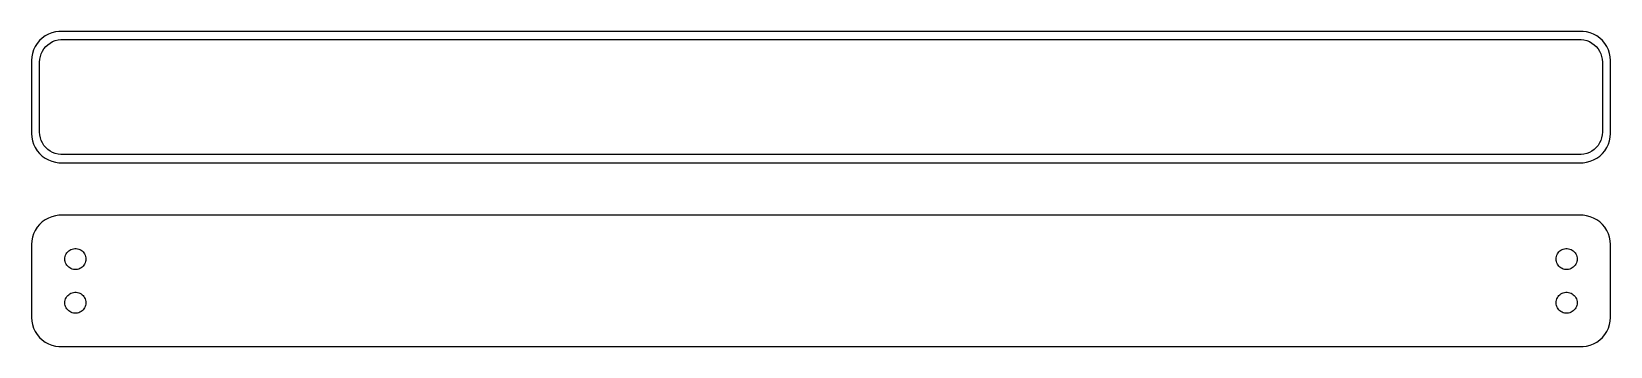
# Model space of a CAD drawing. Header units: metres. Extents: x -135 to 135, y 20 to 74.
import ezdxf

# ---------------------------------------------------------------- set-up
doc = ezdxf.new("R2010")
doc.units = ezdxf.units.M

msp = doc.modelspace()

# ---------------------------------------------------------------- linework, layer by layer
for p, q in [((-133.187, 73.1026), (-133.645, 72.6727)), ((-132.679, 73.4716), (-133.187, 73.1026)), ((-132.129, 73.7741), (-132.679, 73.4716)), ((-131.545, 74.0053), (-132.129, 73.7741)), ((-130.937, 74.1614), (-131.545, 74.0053)), ((-130.314, 74.2401), (-130.937, 74.1614)), ((130.314, 74.2401), (-130.314, 74.2401)), ((130.937, 74.1614), (130.314, 74.2401)), ((131.545, 74.0053), (130.937, 74.1614)), ((132.129, 73.7741), (131.545, 74.0053)), ((132.679, 73.4716), (132.129, 73.7741)), ((133.187, 73.1026), (132.679, 73.4716)), ((133.645, 72.6727), (133.187, 73.1026)), ((-134.843, 70.4934), (-134.961, 69.8767)), ((-134.649, 71.0906), (-134.843, 70.4934)), ((-134.382, 71.6588), (-134.649, 71.0906)), ((-134.045, 72.1889), (-134.382, 71.6588)), ((-133.645, 72.6727), (-134.045, 72.1889)), ((-133.498, 69.9623), (-133.348, 70.4244)), ((-133.348, 70.4244), (-133.141, 70.8641)), ((-133.141, 70.8641), (-132.88, 71.2744)), ((-132.88, 71.2744), (-132.571, 71.6488)), ((-132.571, 71.6488), (-132.216, 71.9815)), ((-132.216, 71.9815), (-131.823, 72.2671)), ((-131.823, 72.2671), (-131.398, 72.5012)), ((-131.398, 72.5012), (-130.946, 72.6801)), ((-130.946, 72.6801), (-130.475, 72.8009)), ((-130.475, 72.8009), (-129.993, 72.8618)), ((-129.993, 72.8618), (129.993, 72.8618)), ((129.993, 72.8618), (130.475, 72.8009)), ((130.475, 72.8009), (130.946, 72.6801)), ((130.946, 72.6801), (131.398, 72.5012)), ((131.398, 72.5012), (131.823, 72.2671)), ((131.823, 72.2671), (132.216, 71.9815)), ((132.216, 71.9815), (132.571, 71.6488)), ((132.571, 71.6488), (132.88, 71.2744)), ((132.88, 71.2744), (133.141, 70.8641)), ((133.141, 70.8641), (133.348, 70.4244)), ((133.348, 70.4244), (133.498, 69.9623)), ((134.045, 72.1889), (133.645, 72.6727)), ((134.382, 71.6588), (134.045, 72.1889)), ((134.649, 71.0906), (134.382, 71.6588)), ((134.843, 70.4934), (134.649, 71.0906)), ((134.961, 69.8767), (134.843, 70.4934)), ((-134.961, 69.8767), (-135, 69.25)), ((-135, 69.25), (-135, 56.75)), ((-133.619, 69), (-133.589, 69.485)), ((-133.619, 57), (-133.619, 69)), ((-133.589, 69.485), (-133.498, 69.9623)), ((133.498, 69.9623), (133.589, 69.485)), ((133.589, 69.485), (133.619, 69)), ((133.619, 69), (133.619, 57)), ((135, 69.25), (134.961, 69.8767)), ((135, 56.75), (135, 69.25)), ((-135, 56.75), (-134.961, 56.1233)), ((-133.589, 56.515), (-133.619, 57)), ((133.619, 57), (133.589, 56.515)), ((134.961, 56.1233), (135, 56.75)), ((-134.961, 56.1233), (-134.843, 55.5066)), ((-134.843, 55.5066), (-134.649, 54.9094)), ((-134.649, 54.9094), (-134.382, 54.3412)), ((-134.382, 54.3412), (-134.045, 53.8111)), ((-133.498, 56.0377), (-133.589, 56.515)), ((-133.348, 55.5756), (-133.498, 56.0377)), ((-133.141, 55.1359), (-133.348, 55.5756)), ((-132.88, 54.7256), (-133.141, 55.1359)), ((-132.571, 54.3512), (-132.88, 54.7256)), ((-132.216, 54.0185), (-132.571, 54.3512)), ((-131.823, 53.7329), (-132.216, 54.0185)), ((132.216, 54.0185), (131.823, 53.7329)), ((132.571, 54.3512), (132.216, 54.0185)), ((132.88, 54.7256), (132.571, 54.3512)), ((133.141, 55.1359), (132.88, 54.7256)), ((133.348, 55.5756), (133.141, 55.1359)), ((133.498, 56.0377), (133.348, 55.5756)), ((133.589, 56.515), (133.498, 56.0377)), ((134.045, 53.8111), (134.382, 54.3412)), ((134.382, 54.3412), (134.649, 54.9094)), ((134.649, 54.9094), (134.843, 55.5066)), ((134.843, 55.5066), (134.961, 56.1233)), ((-134.045, 53.8111), (-133.645, 53.3273)), ((-133.645, 53.3273), (-133.187, 52.8974)), ((-133.187, 52.8974), (-132.679, 52.5284)), ((-132.679, 52.5284), (-132.129, 52.2259)), ((-132.129, 52.2259), (-131.545, 51.9947)), ((-131.398, 53.4988), (-131.823, 53.7329)), ((-131.545, 51.9947), (-130.937, 51.8386)), ((-130.946, 53.3199), (-131.398, 53.4988)), ((-130.475, 53.1991), (-130.946, 53.3199)), ((-130.937, 51.8386), (-130.314, 51.7599)), ((-129.993, 53.1382), (-130.475, 53.1991)), ((-130.314, 51.7599), (130.314, 51.7599)), ((129.993, 53.1382), (-129.993, 53.1382)), ((130.475, 53.1991), (129.993, 53.1382)), ((130.314, 51.7599), (130.937, 51.8386)), ((130.946, 53.3199), (130.475, 53.1991)), ((130.937, 51.8386), (131.545, 51.9947)), ((131.398, 53.4988), (130.946, 53.3199)), ((131.823, 53.7329), (131.398, 53.4988)), ((131.545, 51.9947), (132.129, 52.2259)), ((132.129, 52.2259), (132.679, 52.5284)), ((132.679, 52.5284), (133.187, 52.8974)), ((133.187, 52.8974), (133.645, 53.3273)), ((133.645, 53.3273), (134.045, 53.8111)), ((-134.045, 40.6889), (-134.382, 40.1588)), ((-133.645, 41.1727), (-134.045, 40.6889)), ((-133.187, 41.6026), (-133.645, 41.1727)), ((-132.679, 41.9716), (-133.187, 41.6026)), ((-132.129, 42.2741), (-132.679, 41.9716)), ((-131.545, 42.5053), (-132.129, 42.2741)), ((-130.937, 42.6614), (-131.545, 42.5053)), ((-130.314, 42.7401), (-130.937, 42.6614)), ((130.314, 42.7401), (-130.314, 42.7401)), ((130.937, 42.6614), (130.314, 42.7401)), ((131.545, 42.5053), (130.937, 42.6614)), ((132.129, 42.2741), (131.545, 42.5053)), ((132.679, 41.9716), (132.129, 42.2741)), ((133.187, 41.6026), (132.679, 41.9716)), ((133.645, 41.1727), (133.187, 41.6026)), ((134.045, 40.6889), (133.645, 41.1727)), ((134.382, 40.1588), (134.045, 40.6889)), ((-134.961, 38.3767), (-135, 37.75)), ((-134.843, 38.9934), (-134.961, 38.3767)), ((-134.649, 39.5906), (-134.843, 38.9934)), ((-134.382, 40.1588), (-134.649, 39.5906)), ((134.649, 39.5906), (134.382, 40.1588)), ((134.843, 38.9934), (134.649, 39.5906)), ((134.961, 38.3767), (134.843, 38.9934)), ((135, 37.75), (134.961, 38.3767)), ((-135, 37.75), (-135, 25.25)), ((-129.3, 35.25), (-129.286, 35.4756)), ((-129.286, 35.0244), (-129.3, 35.25)), ((-129.286, 35.4756), (-129.243, 35.6976)), ((-129.243, 35.6976), (-129.174, 35.9126)), ((-129.174, 35.9126), (-129.077, 36.1171)), ((-129.077, 36.1171), (-128.956, 36.308)), ((-128.956, 36.308), (-128.812, 36.4822)), ((-128.812, 36.4822), (-128.647, 36.6369)), ((-128.647, 36.6369), (-128.464, 36.7698)), ((-128.464, 36.7698), (-128.266, 36.8787)), ((-128.266, 36.8787), (-128.056, 36.9619)), ((-128.056, 36.9619), (-127.837, 37.0181)), ((-127.837, 37.0181), (-127.613, 37.0464)), ((-127.613, 37.0464), (-127.387, 37.0464)), ((-127.387, 37.0464), (-127.163, 37.0181)), ((-127.163, 37.0181), (-126.944, 36.9619)), ((-126.944, 36.9619), (-126.734, 36.8787)), ((-126.734, 36.8787), (-126.536, 36.7698)), ((-126.536, 36.7698), (-126.353, 36.6369)), ((-126.353, 36.6369), (-126.188, 36.4822)), ((-126.188, 36.4822), (-126.044, 36.308)), ((-126.044, 36.308), (-125.923, 36.1171)), ((-125.923, 36.1171), (-125.826, 35.9126)), ((-125.826, 35.9126), (-125.757, 35.6976)), ((-125.757, 35.6976), (-125.714, 35.4756)), ((-125.714, 35.4756), (-125.7, 35.25)), ((-125.7, 35.25), (-125.714, 35.0244)), ((125.7, 35.25), (125.714, 35.4756)), ((125.714, 35.0244), (125.7, 35.25)), ((125.714, 35.4756), (125.757, 35.6976)), ((125.757, 35.6976), (125.826, 35.9126)), ((125.826, 35.9126), (125.923, 36.1171)), ((125.923, 36.1171), (126.044, 36.308)), ((126.044, 36.308), (126.188, 36.4822)), ((126.188, 36.4822), (126.353, 36.6369)), ((126.353, 36.6369), (126.536, 36.7698)), ((126.536, 36.7698), (126.734, 36.8787)), ((126.734, 36.8787), (126.944, 36.9619)), ((126.944, 36.9619), (127.163, 37.0181)), ((127.163, 37.0181), (127.387, 37.0464)), ((127.387, 37.0464), (127.613, 37.0464)), ((127.613, 37.0464), (127.837, 37.0181)), ((127.837, 37.0181), (128.056, 36.9619)), ((128.056, 36.9619), (128.266, 36.8787)), ((128.266, 36.8787), (128.464, 36.7698)), ((128.464, 36.7698), (128.647, 36.6369)), ((128.647, 36.6369), (128.812, 36.4822)), ((128.812, 36.4822), (128.956, 36.308)), ((128.956, 36.308), (129.077, 36.1171)), ((129.077, 36.1171), (129.174, 35.9126)), ((129.174, 35.9126), (129.243, 35.6976)), ((129.243, 35.6976), (129.286, 35.4756)), ((129.286, 35.4756), (129.3, 35.25)), ((129.3, 35.25), (129.286, 35.0244)), ((135, 25.25), (135, 37.75)), ((-129.243, 34.8024), (-129.286, 35.0244)), ((-129.174, 34.5874), (-129.243, 34.8024)), ((-129.077, 34.3828), (-129.174, 34.5874)), ((-128.956, 34.192), (-129.077, 34.3828)), ((-128.812, 34.0178), (-128.956, 34.192)), ((-128.647, 33.8631), (-128.812, 34.0178)), ((-128.464, 33.7302), (-128.647, 33.8631)), ((-128.266, 33.6213), (-128.464, 33.7302)), ((-128.056, 33.5381), (-128.266, 33.6213)), ((-127.837, 33.4819), (-128.056, 33.5381)), ((-127.613, 33.4536), (-127.837, 33.4819)), ((-127.387, 33.4536), (-127.613, 33.4536)), ((-127.163, 33.4819), (-127.387, 33.4536)), ((-126.944, 33.5381), (-127.163, 33.4819)), ((-126.734, 33.6213), (-126.944, 33.5381)), ((-126.536, 33.7302), (-126.734, 33.6213)), ((-126.353, 33.8631), (-126.536, 33.7302)), ((-126.188, 34.0178), (-126.353, 33.8631)), ((-126.044, 34.192), (-126.188, 34.0178)), ((-125.923, 34.3828), (-126.044, 34.192)), ((-125.826, 34.5874), (-125.923, 34.3828)), ((-125.757, 34.8024), (-125.826, 34.5874)), ((-125.714, 35.0244), (-125.757, 34.8024)), ((125.757, 34.8024), (125.714, 35.0244)), ((125.826, 34.5874), (125.757, 34.8024)), ((125.923, 34.3828), (125.826, 34.5874)), ((126.044, 34.192), (125.923, 34.3828)), ((126.188, 34.0178), (126.044, 34.192)), ((126.353, 33.8631), (126.188, 34.0178)), ((126.536, 33.7302), (126.353, 33.8631)), ((126.734, 33.6213), (126.536, 33.7302)), ((126.944, 33.5381), (126.734, 33.6213)), ((127.163, 33.4819), (126.944, 33.5381)), ((127.387, 33.4536), (127.163, 33.4819)), ((127.613, 33.4536), (127.387, 33.4536)), ((127.837, 33.4819), (127.613, 33.4536)), ((128.056, 33.5381), (127.837, 33.4819)), ((128.266, 33.6213), (128.056, 33.5381)), ((128.464, 33.7302), (128.266, 33.6213)), ((128.647, 33.8631), (128.464, 33.7302)), ((128.812, 34.0178), (128.647, 33.8631)), ((128.956, 34.192), (128.812, 34.0178)), ((129.077, 34.3828), (128.956, 34.192)), ((129.174, 34.5874), (129.077, 34.3828)), ((129.243, 34.8024), (129.174, 34.5874)), ((129.286, 35.0244), (129.243, 34.8024)), ((-129.3, 27.75), (-129.286, 27.9756)), ((-129.286, 27.5244), (-129.3, 27.75)), ((-129.286, 27.9756), (-129.243, 28.1976)), ((-129.243, 27.3024), (-129.286, 27.5244)), ((-129.243, 28.1976), (-129.174, 28.4126)), ((-129.174, 27.0874), (-129.243, 27.3024)), ((-129.174, 28.4126), (-129.077, 28.6172)), ((-129.077, 26.8829), (-129.174, 27.0874)), ((-129.077, 28.6172), (-128.956, 28.808)), ((-128.956, 28.808), (-128.812, 28.9822)), ((-128.812, 28.9822), (-128.647, 29.1369)), ((-128.647, 29.1369), (-128.464, 29.2698)), ((-128.464, 29.2698), (-128.266, 29.3787)), ((-128.266, 29.3787), (-128.056, 29.4619)), ((-128.056, 29.4619), (-127.837, 29.5181)), ((-127.837, 29.5181), (-127.613, 29.5464)), ((-127.613, 29.5464), (-127.387, 29.5464)), ((-127.387, 29.5464), (-127.163, 29.5181)), ((-127.163, 29.5181), (-126.944, 29.4619)), ((-126.944, 29.4619), (-126.734, 29.3787)), ((-126.734, 29.3787), (-126.536, 29.2698)), ((-126.536, 29.2698), (-126.353, 29.1369)), ((-126.353, 29.1369), (-126.188, 28.9822)), ((-126.188, 28.9822), (-126.044, 28.808)), ((-126.044, 28.808), (-125.923, 28.6172)), ((-125.923, 28.6172), (-125.826, 28.4126)), ((-125.826, 27.0874), (-125.923, 26.8829)), ((-125.826, 28.4126), (-125.757, 28.1976)), ((-125.757, 27.3024), (-125.826, 27.0874)), ((-125.757, 28.1976), (-125.714, 27.9756)), ((-125.714, 27.5244), (-125.757, 27.3024)), ((-125.714, 27.9756), (-125.7, 27.75)), ((-125.7, 27.75), (-125.714, 27.5244)), ((125.7, 27.75), (125.714, 27.9756)), ((125.714, 27.5244), (125.7, 27.75)), ((125.714, 27.9756), (125.757, 28.1976)), ((125.757, 27.3024), (125.714, 27.5244)), ((125.757, 28.1976), (125.826, 28.4126)), ((125.826, 27.0874), (125.757, 27.3024)), ((125.826, 28.4126), (125.923, 28.6172)), ((125.923, 26.8829), (125.826, 27.0874)), ((125.923, 28.6172), (126.044, 28.808)), ((126.044, 28.808), (126.188, 28.9822)), ((126.188, 28.9822), (126.353, 29.1369)), ((126.353, 29.1369), (126.536, 29.2698)), ((126.536, 29.2698), (126.734, 29.3787)), ((126.734, 29.3787), (126.944, 29.4619)), ((126.944, 29.4619), (127.163, 29.5181)), ((127.163, 29.5181), (127.387, 29.5464)), ((127.387, 29.5464), (127.613, 29.5464)), ((127.613, 29.5464), (127.837, 29.5181)), ((127.837, 29.5181), (128.056, 29.4619)), ((128.056, 29.4619), (128.266, 29.3787)), ((128.266, 29.3787), (128.464, 29.2698)), ((128.464, 29.2698), (128.647, 29.1369)), ((128.647, 29.1369), (128.812, 28.9822)), ((128.812, 28.9822), (128.956, 28.808)), ((128.956, 28.808), (129.077, 28.6172)), ((129.077, 28.6172), (129.174, 28.4126)), ((129.174, 27.0874), (129.077, 26.8829)), ((129.174, 28.4126), (129.243, 28.1976)), ((129.243, 27.3024), (129.174, 27.0874)), ((129.243, 28.1976), (129.286, 27.9756)), ((129.286, 27.5244), (129.243, 27.3024)), ((129.286, 27.9756), (129.3, 27.75)), ((129.3, 27.75), (129.286, 27.5244)), ((-135, 25.25), (-134.961, 24.6233)), ((-134.961, 24.6233), (-134.843, 24.0066)), ((-128.956, 26.692), (-129.077, 26.8829)), ((-128.812, 26.5178), (-128.956, 26.692)), ((-128.647, 26.3631), (-128.812, 26.5178)), ((-128.464, 26.2302), (-128.647, 26.3631)), ((-128.266, 26.1213), (-128.464, 26.2302)), ((-128.056, 26.0381), (-128.266, 26.1213)), ((-127.837, 25.9819), (-128.056, 26.0381)), ((-127.613, 25.9536), (-127.837, 25.9819)), ((-127.387, 25.9536), (-127.613, 25.9536)), ((-127.163, 25.9819), (-127.387, 25.9536)), ((-126.944, 26.0381), (-127.163, 25.9819)), ((-126.734, 26.1213), (-126.944, 26.0381)), ((-126.536, 26.2302), (-126.734, 26.1213)), ((-126.353, 26.3631), (-126.536, 26.2302)), ((-126.188, 26.5178), (-126.353, 26.3631)), ((-126.044, 26.692), (-126.188, 26.5178)), ((-125.923, 26.8829), (-126.044, 26.692)), ((126.044, 26.692), (125.923, 26.8829)), ((126.188, 26.5178), (126.044, 26.692)), ((126.353, 26.3631), (126.188, 26.5178)), ((126.536, 26.2302), (126.353, 26.3631)), ((126.734, 26.1213), (126.536, 26.2302)), ((126.944, 26.0381), (126.734, 26.1213)), ((127.163, 25.9819), (126.944, 26.0381)), ((127.387, 25.9536), (127.163, 25.9819)), ((127.613, 25.9536), (127.387, 25.9536)), ((127.837, 25.9819), (127.613, 25.9536)), ((128.056, 26.0381), (127.837, 25.9819)), ((128.266, 26.1213), (128.056, 26.0381)), ((128.464, 26.2302), (128.266, 26.1213)), ((128.647, 26.3631), (128.464, 26.2302)), ((128.812, 26.5178), (128.647, 26.3631)), ((128.956, 26.692), (128.812, 26.5178)), ((129.077, 26.8829), (128.956, 26.692)), ((134.843, 24.0066), (134.961, 24.6233)), ((134.961, 24.6233), (135, 25.25)), ((-134.843, 24.0066), (-134.649, 23.4094)), ((-134.649, 23.4094), (-134.382, 22.8412)), ((-134.382, 22.8412), (-134.045, 22.3111)), ((-134.045, 22.3111), (-133.645, 21.8273)), ((-133.645, 21.8273), (-133.187, 21.3974)), ((133.187, 21.3974), (133.645, 21.8273)), ((133.645, 21.8273), (134.045, 22.3111)), ((134.045, 22.3111), (134.382, 22.8412)), ((134.382, 22.8412), (134.649, 23.4094)), ((134.649, 23.4094), (134.843, 24.0066)), ((-133.187, 21.3974), (-132.679, 21.0284)), ((-132.679, 21.0284), (-132.129, 20.7259)), ((-132.129, 20.7259), (-131.545, 20.4947)), ((-131.545, 20.4947), (-130.937, 20.3386)), ((-130.937, 20.3386), (-130.314, 20.2599)), ((-130.314, 20.2599), (130.314, 20.2599)), ((130.314, 20.2599), (130.937, 20.3386)), ((130.937, 20.3386), (131.545, 20.4947)), ((131.545, 20.4947), (132.129, 20.7259)), ((132.129, 20.7259), (132.679, 21.0284)), ((132.679, 21.0284), (133.187, 21.3974))]:
    msp.add_line(p, q)

doc.saveas('drawing.dxf')
